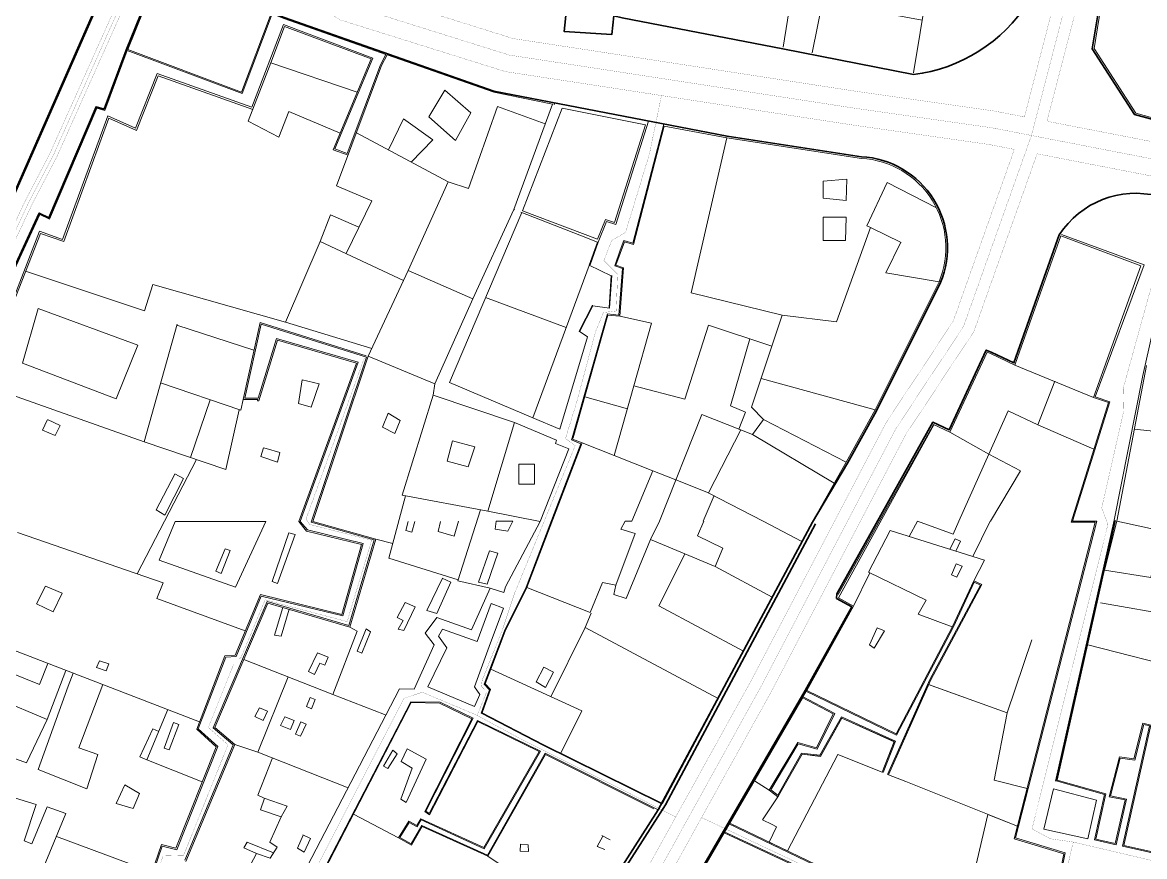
# Model space of a CAD drawing. Header units: millimetres. Extents: x 4203764 to 12476749, y 34048 to 3000914.
# Drawn here: x 11328355 to 11498438, y 2133860 to 2260215 of the extents above; entities that cross this region are included whole.
import ezdxf

# ---------------------------------------------------------------- set-up
doc = ezdxf.new("R2010")
doc.units = ezdxf.units.MM
doc.header["$MEASUREMENT"] = 0
for name, color, linetype, lineweight in [('2', 240, 'Continuous', 25), ('4', 1, 'Continuous', 35), ('building property', 253, 'Continuous', 15), ('open space', 94, 'Continuous', 5), ('road netwrk', 1, 'Continuous', 35), ('streets', 254, 'Continuous', 9)]:
    doc.layers.add(name, color=color, linetype=linetype, lineweight=lineweight)
doc.layers.add('hatch 2', color=251, linetype='Continuous')

msp = doc.modelspace()

# ---------------------------------------------------------------- linework, layer by layer
at = {"layer": '2', "const_width": 23.31871}
for points in [[(11342048.79395, 2283792.3258), (11367000.47043, 2272340.20737), (11378715.73745, 2265286.69877), (11402734.21332, 2257776.45994), (11414262.88726, 2256016.76953), (11454925.71031, 2249754.50609), (11475701.36311, 2246789.99508), (11480231.76511, 2245911.40656), (11486229.57225, 2269002.87917), (11494640.84738, 2303373.28406), (11500844.84346, 2332502.81187), (11505356.28519, 2345489.68327), (11519229.12762, 2376194.86505)], [(11522117.65889, 2374153.39902), (11508585.52512, 2344202.31802), (11504196.44078, 2331567.67097), (11498026.62462, 2302598.62764), (11489597.07053, 2268153.53073), (11483647.80142, 2245248.92886), (11500391.421, 2242001.81041), (11560380.79042, 2233462.16275), (11622745.37365, 2223382.5036), (11660188.69775, 2218907.11909), (11680825.9216, 2214742.33519), (11708277.19643, 2206561.17132), (11725899.05454, 2197409.32162), (11740171.49925, 2189395.27245), (11751882.38107, 2177570.30514), (11762736.41293, 2158787.71565), (11773126.06439, 2135238.18896)], [(11339909.96049, 2279132.27264), (11347852.27862, 2275486.97178), (11343841.8107, 2265646.84124), (11332511.06469, 2240350.38983), (11328777.1807, 2233186.84058), (11324812.99794, 2224768.87514)], [(11325861.69691, 2224275.72277), (11329815.64099, 2232671.9463), (11333554.61468, 2239845.26027), (11344907.50785, 2265191.15632), (11348906.49452, 2275003.1163), (11364601.20389, 2267799.68568), (11376598.18047, 2260576.56586), (11401575.62533, 2252766.47094), (11413485.82599, 2250948.54582), (11454173.30903, 2244682.48463), (11474850.58851, 2241732.01066), (11478700.47872, 2240985.39495), (11469436.26355, 2214954.17172), (11459276.46717, 2199611.39779), (11438902.45006, 2160677.57877), (11409235.0431, 2107087.82426), (11406354.28232, 2098756.38548), (11379397.00743, 2055194.93296), (11378089.5985, 2050244.66744), (11359581.53189, 2016696.39791), (11345991.60376, 1982566.97521), (11331505.81311, 1940216.73992), (11317216.34118, 1902504.60278)], [(11425216.07683, 2249142.03276), (11423400.24161, 2240335.0926), (11419771.66649, 2228406.93245), (11417661.9817, 2227187.79353), (11416484.88289, 2224139.15314), (11418578.54471, 2222047.14539), (11418344.90412, 2216505.79343), (11416411.17575, 2216276.92913), (11415217.8161, 2213370.05795), (11412397.70173, 2202810.83351), (11410668.80147, 2197192.60718), (11412129.87496, 2196083.19561), (11403002.78434, 2173867.40899), (11401159.01902, 2168341.99633), (11398041.7063, 2160570.57954), (11397919.40198, 2159637.48277), (11398723.5975, 2158803.24858), (11397273.33184, 2155233.64892)], [(11499541.48292, 2236943.66377), (11482148.73443, 2240316.66889), (11472565.94284, 2213390.28794), (11462270.66838, 2197842.92236), (11441960.56044, 2159031.23085), (11412419.00396, 2105668.80649), (11409510.42463, 2097256.91378), (11382622.5588, 2053807.62243), (11381337.74078, 2048942.89325), (11362727.49846, 2015209.417), (11349249.81697, 1981361.88785), (11334773.44344, 1939039.18417), (11320490.78164, 1901345.02001)], [(11500055.9012, 2222313.69562), (11495189.05474, 2204741.31983), (11495267.181, 2201293.8177), (11491949.07685, 2186669.06202), (11492884.28946, 2184166.24985), (11481375.24714, 2138042.85001), (11484170.28798, 2136553.32867), (11487631.84751, 2136055.54057), (11487104.96148, 2133876.28285), (11484382.50966, 2120378.83851)], [(11326261.23838, 2079036.06466), (11330768.96206, 2079172.29159), (11338207.30185, 2099580.54403), (11342393.01402, 2110773.36712), (11344527.57484, 2120291.32254), (11346853.99949, 2125060.21829), (11349674.76033, 2134040.63191), (11352748.82952, 2133956.05998), (11359516.37525, 2150794.57554), (11356528.30207, 2153408.31995), (11360345.67985, 2162932.37368), (11361528.84867, 2164096.28997), (11365138.52796, 2172749.97211), (11377573.33149, 2169447.65754), (11381281.6052, 2181783.8975), (11371888.15224, 2184164.93765), (11371337.06248, 2184987.12005), (11380183.43666, 2209427.53332)], [(11392366.04657, 2076152.17679), (11379294.03975, 2080494.42951), (11380958.37997, 2091293.54337), (11383120.83143, 2106848.48903), (11382623.18077, 2108637.89119), (11384903.46784, 2113701.82419), (11383885.37551, 2115463.60363), (11385040.45634, 2118947.52187), (11383444.30439, 2120402.26195), (11373076.00483, 2125284.72751), (11370125.76078, 2126411.6173), (11371041.50728, 2128518.53943), (11386173.93066, 2157802.69391), (11388962.54067, 2158746.39534), (11397070.97133, 2155342.238), (11404087.13304, 2151577.28133)], [(11397284.74102, 2155227.52662), (11404087.13304, 2151577.28132), (11418996.2031, 2144124.57565), (11427373.97921, 2139853.11227)], [(11431295.4825, 2139766.3551), (11461777.70303, 2125404.03593), (11483391.33661, 2120363.62614)], [(11487631.84751, 2136055.54057), (11509183.24593, 2131002.65252)]]:
    msp.add_lwpolyline(points, dxfattribs=at)
at = {"layer": '4', "const_width": 23.31871}
for points in [[(11481294.00148, 2243093.91698), (11487913.32139, 2268578.20495), (11496333.736, 2302985.95585), (11502520.64212, 2332035.24142), (11506970.90516, 2344846.00064), (11520673.39326, 2375174.13203), (11527405.13584, 2381632.43807), (11540985.73388, 2400997.84427), (11552162.60311, 2409048.75867), (11563956.1612, 2412949.24295), (11583486.91535, 2417777.42656), (11602941.03972, 2417673.82023), (11630628.36745, 2414692.71715), (11642737.14139, 2417431.35445), (11653416.58929, 2423833.14784), (11664828.96285, 2435180.33311), (11683236.17639, 2451405.53048), (11699155.38163, 2464677.57261), (11712849.578, 2474782.36946), (11732366.7746, 2485487.25449), (11747948.75576, 2503224.6641), (11766563.23369, 2519667.88105), (11774950.8101, 2523535.19147)], [(11340979.37722, 2281462.29922), (11365800.83716, 2270069.94652), (11377656.95896, 2262931.63232), (11402154.91933, 2255271.46544), (11413874.35663, 2253482.65767), (11454549.50967, 2247218.49536), (11475275.97581, 2244261.00287), (11499966.45196, 2239472.73709)], [(11349347.89402, 2277621.38514), (11344374.65927, 2265418.99878), (11333032.83968, 2240097.82505), (11329296.41084, 2232929.39344), (11325337.34742, 2224522.29895)], [(11481294.00148, 2243093.91698), (11471001.10319, 2214172.22983), (11460773.56777, 2198727.16007), (11440431.50525, 2159854.40481), (11410827.02353, 2106378.31538), (11407932.35347, 2098006.64963), (11381009.78312, 2054501.2777), (11379713.66964, 2049593.78034), (11361154.51518, 2015952.90746), (11347620.71037, 1981964.43153), (11333139.62828, 1939627.96205), (11318853.56141, 1901924.81139), (11306890.0104, 1865642.43473)]]:
    msp.add_lwpolyline(points, dxfattribs=at)
at = {"layer": 'building property'}
for p, q in [((11368090.89931, 2259603.67492), (11366015.87443, 2254100.41415)), ((11381191.79656, 2254685.75571), (11368090.89931, 2259603.67492)), ((11382792.34547, 2253702.55135), (11383619.81072, 2255320.81935)), ((11366015.87443, 2254100.41415), (11362587.4637, 2245259.07488)), ((11366015.87443, 2254100.41415), (11379108.77388, 2249679.67574)), ((11381191.79656, 2254685.75571), (11375470.00184, 2240934.69948)), ((11375978.344, 2235473.93448), (11382792.34547, 2253702.55135)), ((11389952.22266, 2245911.70124), (11392374.96667, 2249932.97026)), ((11392374.96667, 2249932.97026), (11396300.6633, 2246531.78558)), ((11395981.97555, 2235066.81719), (11400371.73829, 2247505.08043)), ((11400371.73829, 2247505.08043), (11407599.34474, 2244867.45545)), ((11362587.4637, 2245259.07488), (11367194.40216, 2242825.38668)), ((11367194.40216, 2242825.38668), (11368728.19776, 2246704.76367)), ((11368728.19776, 2246704.76367), (11376521.58557, 2243461.94621)), ((11383829.37534, 2240897.88102), (11386088.4626, 2245614.43663)), ((11386088.4626, 2245614.43663), (11390581.81064, 2242447.06613)), ((11394011.77688, 2242357.2797), (11389952.22266, 2245911.70124)), ((11396300.6633, 2246531.78558), (11394011.77688, 2242357.2797)), ((11392905.28845, 2236089.78869), (11378968.46438, 2243473.01681)), ((11425643.85151, 2244500.34624), (11420969.29985, 2226599.55117)), ((11435124.38641, 2242720.58294), (11425643.85151, 2244500.34624)), ((11390581.81064, 2242447.06613), (11387294.2156, 2239062.33327)), ((11435124.38641, 2242720.58294), (11429731.37401, 2219243.36958)), ((11455514.66589, 2239629.34534), (11435124.38641, 2242720.58294)), ((11375470.00184, 2240934.69948), (11377707.03527, 2240098.47865)), ((11381320.21031, 2233202.32507), (11375978.344, 2235473.93448)), ((11386799.99611, 2222628.25703), (11392905.28845, 2236089.78869)), ((11392905.28845, 2236089.78869), (11395981.97555, 2235066.81719)), ((11449710.26765, 2236172.27905), (11453292.06416, 2236464.70719)), ((11449711.28849, 2233589.02521), (11449710.26765, 2236172.27905)), ((11453292.06416, 2236464.70719), (11453229.0128, 2233251.91432)), ((11459425.02517, 2235970.78677), (11456358.80357, 2229416.61343)), ((11466908.37152, 2232119.96059), (11459425.02517, 2235970.78677)), ((11377409.67678, 2225199.01858), (11381320.21031, 2233202.32507)), ((11453229.0128, 2233251.91432), (11449711.28849, 2233589.02521)), ((11402855.53283, 2231868.48638), (11396643.94651, 2218345.65889)), ((11402855.53283, 2231868.48638), (11402989.86188, 2231816.3341)), ((11375062.35098, 2231050.11135), (11373472.79336, 2227033.79013)), ((11379364.94355, 2229200.67182), (11375062.35098, 2231050.11135)), ((11393091.38788, 2205678.88645), (11404032.72075, 2231411.45164)), ((11403898.24864, 2231463.65946), (11412838.19179, 2227992.79079)), ((11449724.73356, 2230730.06124), (11453189.40247, 2230731.43039)), ((11449724.73356, 2230730.06124), (11453189.40247, 2230731.43039)), ((11449726.14192, 2227166.1552), (11449724.73356, 2230730.06124)), ((11449726.14192, 2227166.1552), (11449724.73356, 2230730.06124)), ((11453189.40247, 2230731.43039), (11453119.45993, 2227167.49615)), ((11453189.40247, 2230731.43039), (11453119.45993, 2227167.49615)), ((11456889.5189, 2229159.26737), (11451731.21556, 2214880.57914)), ((11456358.80357, 2229416.61343), (11456889.5189, 2229159.26737)), ((11456889.5189, 2229159.26737), (11461540.77259, 2226903.85521)), ((11368247.8307, 2214798.98089), (11373472.79336, 2227033.79013)), ((11373472.79336, 2227033.79013), (11386108.67311, 2221144.87997)), ((11412838.19179, 2227992.79079), (11415507.66753, 2226956.38602)), ((11415507.66753, 2226956.38602), (11414271.77323, 2223469.39132)), ((11415507.66753, 2226956.38602), (11415251.79181, 2226117.80807)), ((11419587.05496, 2226993.40842), (11418305.09279, 2223443.26683)), ((11420969.29985, 2226599.55117), (11419587.05496, 2226993.40842)), ((11453119.45993, 2227167.49615), (11449726.14192, 2227166.1552)), ((11453119.45993, 2227167.49615), (11449726.14192, 2227166.1552)), ((11459215.69125, 2222275.28373), (11461475.46145, 2226935.52485)), ((11415251.79181, 2226117.80807), (11405705.72639, 2200320.37902)), ((11414271.77323, 2223469.39132), (11417610.78431, 2221828.08623)), ((11418305.09279, 2223443.26683), (11419476.13441, 2223046.48177)), ((11419476.13441, 2223046.48177), (11418885.87957, 2215719.26604)), ((11490720.77505, 2203397.52589), (11497862.20138, 2223371.08443)), ((11328826.13616, 2222515.57682), (11346836.62138, 2216552.85942)), ((11386799.99611, 2222628.25703), (11380746.47592, 2209639.17228)), ((11396643.94651, 2218345.65889), (11386799.99611, 2222628.25703)), ((11417610.78431, 2221828.08623), (11417262.89489, 2217053.41318)), ((11467286.8534, 2220912.22615), (11459215.69125, 2222275.28373)), ((11346836.62138, 2216552.85942), (11348127.20855, 2220542.50966)), ((11348127.20855, 2220542.50966), (11368247.8307, 2214798.98089)), ((11457582.41467, 2201507.69332), (11467286.8534, 2220912.22615)), ((11457582.41467, 2201507.69332), (11467286.8534, 2220912.22615)), ((11390854.8775, 2205466.12659), (11396643.94651, 2218345.65889)), ((11398562.05431, 2218545.16904), (11410777.03045, 2214025.14648)), ((11429731.37401, 2219243.36958), (11443488.2189, 2215885.6739)), ((11330719.26784, 2216886.70306), (11328358.52071, 2208621.75686)), ((11345851.12261, 2211343.98829), (11330719.26784, 2216886.70306)), ((11414755.99689, 2217401.77907), (11412717.18511, 2213441.60309)), ((11351785.76662, 2214493.91571), (11346802.5109, 2196705.24697)), ((11364364.49084, 2214761.39913), (11361827.38581, 2203111.15634)), ((11380466.52872, 2209726.70459), (11364364.49084, 2214761.39913)), ((11381306.44013, 2210840.69179), (11368247.8307, 2214798.98089)), ((11417105.52918, 2215880.73447), (11411822.60247, 2197282.11194)), ((11418885.87957, 2215719.26604), (11417105.52918, 2215880.73447)), ((11418885.87957, 2215719.26604), (11423707.17871, 2214673.69829)), ((11423707.17871, 2214673.69829), (11421025.50126, 2205173.25193)), ((11443488.2189, 2215885.6739), (11438872.72388, 2201920.07392)), ((11451731.21556, 2214880.57914), (11443488.2189, 2215885.6739)), ((11351747.40649, 2214356.98204), (11363448.44469, 2210554.967)), ((11412717.18511, 2213441.60309), (11414000.05519, 2212568.72063)), ((11428746.91087, 2203164.66745), (11432323.06714, 2214341.83105)), ((11432323.06714, 2214341.83105), (11441928.8171, 2211167.22407)), ((11342544.72552, 2203196.72133), (11345851.12261, 2211343.98829)), ((11364186.20591, 2202903.75984), (11367021.76045, 2212089.31728)), ((11367021.76045, 2212089.31728), (11378987.97944, 2208608.52908)), ((11414000.05519, 2212568.72063), (11409787.84936, 2198586.31375)), ((11438605.5958, 2212265.51641), (11435684.6711, 2202161.59304)), ((11380746.47592, 2209639.17228), (11372380.10609, 2184633.06628)), ((11380746.47592, 2209639.17228), (11390854.8775, 2205466.12659)), ((11328358.52071, 2208621.75686), (11342544.72552, 2203196.72133)), ((11378987.97944, 2208608.52908), (11370224.49786, 2184590.92957)), ((11494222.45518, 2184681.21514), (11498733.25386, 2208261.51269)), ((11370731.50606, 2206056.34511), (11370214.0317, 2202514.83393)), ((11373326.08641, 2205452.75765), (11370731.50606, 2206056.34511)), ((11440317.04993, 2206290.3267), (11457582.41467, 2201507.69332)), ((11349294.13876, 2205599.58134), (11361468.13923, 2201461.51636)), ((11372116.79256, 2201910.97308), (11373326.08641, 2205452.75765)), ((11390854.8775, 2205466.12659), (11390600.6936, 2203765.76259)), ((11405705.72639, 2200320.37902), (11393091.38788, 2205678.88645)), ((11418044.46485, 2194612.25902), (11421025.50126, 2205173.25193)), ((11421025.50126, 2205173.25193), (11428746.91087, 2203164.66745)), ((11346802.5109, 2196705.24697), (11325834.80518, 2204090.41164)), ((11356824.18035, 2203040.0446), (11353832.98099, 2194299.32066)), ((11361468.13923, 2201461.51636), (11361827.38581, 2203111.15634)), ((11361827.38581, 2203111.15634), (11364034.45387, 2203109.7784)), ((11364034.45387, 2203109.7784), (11363971.18414, 2202903.89408)), ((11363971.18414, 2202903.89408), (11364186.20591, 2202903.75984)), ((11390600.6936, 2203765.76259), (11385908.30726, 2188581.6468)), ((11402947.11337, 2199630.02409), (11390600.6936, 2203765.76259)), ((11420042.29842, 2201690.03442), (11413594.8742, 2203521.4211)), ((11492972.81834, 2202621.63373), (11490720.77505, 2203397.52589)), ((11361216.14666, 2201547.17116), (11359179.38862, 2192469.70435)), ((11370214.0317, 2202514.83393), (11372116.79256, 2201910.97308)), ((11383799.18056, 2201024.02203), (11382935.4179, 2198904.05342)), ((11385607.40882, 2199925.66959), (11383799.18056, 2201024.02203)), ((11435684.6711, 2202161.59304), (11437968.77293, 2201164.72807)), ((11437968.77293, 2201164.72807), (11436950.87964, 2198613.9849)), ((11438872.72388, 2201920.07392), (11440694.65331, 2200086.69919)), ((11453208.25902, 2193581.73759), (11457582.41467, 2201507.69332)), ((11453208.25902, 2193581.73759), (11457582.41467, 2201507.69332)), ((11332090.34419, 2199965.18927), (11331388.49066, 2198461.47742)), ((11334096.60018, 2199155.46287), (11332138.89801, 2200069.21518)), ((11384822.18663, 2197962.74159), (11385607.40882, 2199925.66959)), ((11398898.90853, 2186194.42141), (11402947.11337, 2199630.02409)), ((11402947.11337, 2199630.02409), (11409288.7913, 2196929.69176)), ((11405705.72639, 2200320.37902), (11409787.84936, 2198586.31375)), ((11431353.30337, 2200847.73991), (11424928.15768, 2184653.83187)), ((11439011.10726, 2197791.83553), (11431353.30337, 2200847.73991)), ((11440694.65331, 2200086.69919), (11439011.10726, 2197791.83553)), ((11440694.65331, 2200086.69919), (11453208.25902, 2193581.73759)), ((11331388.49066, 2198461.47742), (11333295.46161, 2197660.39485)), ((11333295.46161, 2197660.39485), (11334096.60018, 2199155.46287)), ((11382935.4179, 2198904.05342), (11384822.18663, 2197962.74159)), ((11437236.50742, 2198500.00298), (11432320.9695, 2188963.54254)), ((11439011.10726, 2197791.83553), (11451413.23019, 2190416.20079)), ((11496883.86675, 2198593.80165), (11510706.68049, 2197199.91573)), ((11359179.38862, 2192469.70435), (11346802.5109, 2196705.24697)), ((11364509.65855, 2194479.86223), (11364905.57172, 2195800.48679)), ((11364905.57172, 2195800.48679), (11365287.48221, 2195689.39514)), ((11393551.13037, 2196818.35599), (11392742.02163, 2193767.49038)), ((11396917.37436, 2195948.1045), (11393556.7048, 2196839.3752)), ((11395921.27424, 2192897.16109), (11396917.37436, 2195948.1045)), ((11404825.97528, 2174631.15781), (11413193.11684, 2196524.96881)), ((11409288.7913, 2196929.69176), (11409142.99195, 2196445.71115)), ((11409142.99195, 2196445.71115), (11411176.15427, 2195644.10931)), ((11411822.60247, 2197282.11194), (11411748.56188, 2197094.50421)), ((11411748.56188, 2197094.50421), (11413193.11684, 2196524.96881)), ((11418044.46485, 2194612.25902), (11413193.11684, 2196524.96881)), ((11367017.85928, 2193617.11921), (11364509.65855, 2194479.86223)), ((11365287.48221, 2195689.39514), (11367363.19794, 2195085.60264)), ((11367363.19794, 2195085.60264), (11367017.85928, 2193617.11921)), ((11411176.15427, 2195644.10931), (11406821.48937, 2184610.04248)), ((11423892.92782, 2192307.47877), (11418044.46485, 2194612.25902)), ((11354713.89349, 2193997.85994), (11345743.18075, 2176699.38939)), ((11392742.02163, 2193767.49038), (11395921.27424, 2192897.16109)), ((11403591.82839, 2193308.95427), (11405960.8257, 2193309.89043)), ((11403593.03025, 2190267.60749), (11403591.82839, 2193308.95427)), ((11405960.8257, 2193309.89043), (11405962.02756, 2190268.54366)), ((11453208.25902, 2193581.73759), (11448150.86238, 2184663.00887)), ((11448150.86238, 2184663.00887), (11453208.25902, 2193581.73759)), ((11351439.85914, 2191766.46089), (11348640.68478, 2186393.3707)), ((11349929.61595, 2185554.5084), (11352784.72872, 2191151.45548)), ((11352784.72872, 2191151.45548), (11351474.94235, 2191833.80405)), ((11423892.92782, 2192307.47877), (11420739.70766, 2184652.17671)), ((11427411.02093, 2190911.62912), (11423892.92782, 2192307.47877)), ((11432320.9695, 2188963.54254), (11427411.02093, 2190911.62912)), ((11405962.02756, 2190268.54366), (11403593.03025, 2190267.60749)), ((11432273.75867, 2188982.27406), (11440646.76341, 2184660.04345)), ((11386439.51826, 2188484.0285), (11383910.15696, 2179059.90973)), ((11385908.30726, 2188581.6468), (11398898.90853, 2186194.42141)), ((11433224.03627, 2188542.54147), (11431516.30322, 2184656.43533)), ((11348640.68478, 2186393.3707), (11349929.61595, 2185554.5084)), ((11394332.03788, 2175624.40206), (11397785.19467, 2186399.08368)), ((11398898.90853, 2186194.42141), (11406821.48937, 2184610.04248)), ((11351496.69162, 2184624.8137), (11349096.09895, 2178782.49897)), ((11351496.69162, 2184624.8137), (11365241.29123, 2184630.2452)), ((11360631.65791, 2174659.7176), (11365241.29123, 2184630.2452)), ((11370224.49786, 2184590.92957), (11371426.61045, 2183162.16906)), ((11381940.7486, 2181959.61714), (11372380.10609, 2184633.06628)), ((11386815.04133, 2184638.77058), (11386454.85776, 2183276.10176)), ((11387376.80612, 2183016.29939), (11387837.08764, 2184639.17446)), ((11391375.46433, 2183083.29027), (11391745.40371, 2184640.71893)), ((11394453.88843, 2184641.78925), (11393775.57219, 2182405.96625)), ((11400170.58957, 2184644.04834), (11399997.94976, 2183440.22934)), ((11402668.42919, 2184645.03542), (11400170.58957, 2184644.04834)), ((11406821.48937, 2184610.04248), (11401581.26442, 2174724.92233)), ((11401902.36007, 2183144.61558), (11402668.42919, 2184645.03542)), ((11408418.76962, 2184032.21307), (11404825.97528, 2174631.15781)), ((11419709.54813, 2184651.76962), (11419044.94142, 2183439.77857)), ((11419709.54813, 2184651.76962), (11420739.70766, 2184652.17671)), ((11419709.54813, 2184651.76962), (11419709.54813, 2184651.76962)), ((11424928.15768, 2184653.83187), (11423536.65977, 2181873.83442)), ((11425368.04822, 2141919.42317), (11448150.86238, 2184663.00887)), ((11430683.3882, 2182462.54774), (11431642.56357, 2184656.48523)), ((11446511.42928, 2181587.21461), (11440646.76341, 2184660.04345)), ((11327590.0764, 2182962.76787), (11349678.61597, 2175341.54338)), ((11366187.84046, 2175528.6105), (11368755.07525, 2182881.4898)), ((11369669.95912, 2182664.34114), (11367015.63564, 2175224.4226)), ((11368755.07525, 2182881.4898), (11369669.95912, 2182664.34114)), ((11371426.61045, 2183162.16906), (11379764.24326, 2181126.58452)), ((11386454.85776, 2183276.10176), (11387376.80612, 2183016.29939)), ((11393775.57219, 2182405.96625), (11391375.46433, 2183083.29027)), ((11399997.94976, 2183440.22934), (11401902.36007, 2183144.61558)), ((11421230.47907, 2182776.46774), (11418288.18553, 2174994.97522)), ((11419044.94142, 2183439.77857), (11421230.47907, 2182776.46774)), ((11434524.28618, 2180599.87223), (11430683.3882, 2182462.54774)), ((11459886.46509, 2183243.41271), (11456585.49507, 2176961.44317)), ((11474182.02555, 2178744.74687), (11459886.46509, 2183243.41271)), ((11357653.59836, 2177100.36523), (11359073.27735, 2180479.66763)), ((11359073.27735, 2180479.66763), (11359817.72565, 2180209.66251)), ((11379764.24326, 2181126.58452), (11376766.23688, 2170548.83042)), ((11377962.12326, 2168590.37289), (11381940.7486, 2181959.61714)), ((11381940.7486, 2181959.61714), (11384507.10846, 2181284.08462)), ((11381940.74861, 2181959.61714), (11384507.10846, 2181284.08462)), ((11423536.65977, 2181873.83442), (11419854.00655, 2172938.37742)), ((11423536.65977, 2181873.83442), (11433352.01973, 2177776.49122)), ((11433352.01973, 2177776.49122), (11434524.28618, 2180599.87223)), ((11349096.09895, 2178782.49897), (11360631.65791, 2174659.7176)), ((11359817.72565, 2180209.66251), (11358465.74214, 2176762.81203)), ((11383910.15696, 2179059.90973), (11394385.06311, 2175789.85354)), ((11399169.14115, 2180180.5098), (11397465.2545, 2175436.78766)), ((11400409.82659, 2179827.0445), (11398776.9244, 2175138.7443)), ((11399169.14115, 2180180.5098), (11400409.82659, 2179827.0445)), ((11428772.28647, 2179688.26409), (11424804.3681, 2171848.066)), ((11358465.74214, 2176762.81203), (11357653.59836, 2177100.36523)), ((11433352.01973, 2177776.49122), (11442018.19983, 2173157.3193)), ((11474182.02555, 2178744.74687), (11472551.91229, 2175630.6987)), ((11367015.63564, 2175224.4226), (11366187.84046, 2175528.6105)), ((11389643.32519, 2171109.9351), (11392006.99275, 2176045.98292)), ((11393265.16723, 2175443.4956), (11391174.56775, 2170702.81223)), ((11391989.02875, 2176054.58513), (11393265.16723, 2175443.4956)), ((11399268.71939, 2174502.66772), (11394332.03788, 2175624.40206)), ((11397465.2545, 2175436.78766), (11398776.9244, 2175138.7443)), ((11416292.78265, 2175373.71497), (11414394.34442, 2170818.62536)), ((11418288.18553, 2174994.97522), (11416292.78265, 2175373.71497)), ((11456585.49507, 2176961.44317), (11465354.02765, 2172714.35695)), ((11330475.34534, 2172129.47326), (11331826.62858, 2174831.00953)), ((11331826.62858, 2174831.00953), (11334362.71582, 2173734.72984)), ((11334362.71582, 2173734.72984), (11333011.46593, 2170948.78686)), ((11349678.61597, 2175341.54338), (11348724.50825, 2172956.8064)), ((11399268.71939, 2174502.66772), (11396418.96773, 2168202.41654)), ((11401296.37331, 2173845.67404), (11399268.71939, 2174502.66772)), ((11401581.26442, 2174724.92233), (11401296.37331, 2173845.67404)), ((11414394.34442, 2170818.62536), (11404825.97528, 2174631.15781)), ((11417976.71092, 2173534.0661), (11418288.18553, 2174994.97522)), ((11333011.46593, 2170948.78686), (11330475.34534, 2172129.47326)), ((11348724.50825, 2172956.8064), (11362119.37113, 2168035.82651)), ((11357494.25019, 2153432.8346), (11365556.03281, 2172259.05716)), ((11364414.15113, 2173562.76336), (11360592.84299, 2164359.21058)), ((11376766.23688, 2170548.83042), (11364414.15113, 2173562.76336)), ((11365556.03281, 2172259.05716), (11377962.12326, 2168590.37289)), ((11385130.73964, 2170085.04829), (11386355.93305, 2172341.02253)), ((11386355.93305, 2172341.02253), (11387872.67405, 2171664.97433)), ((11399415.64544, 2172170.60839), (11397288.66557, 2166426.15967)), ((11401259.91929, 2171487.73461), (11399415.64544, 2172170.60839)), ((11419854.00655, 2172938.37742), (11417976.71092, 2173534.0661)), ((11465354.02765, 2172714.35695), (11464147.85031, 2170556.88278)), ((11367798.41127, 2171595.9491), (11366571.8716, 2167386.21664)), ((11367556.41915, 2167222.74892), (11368765.11006, 2171310.08042)), ((11387872.67405, 2171664.97433), (11386164.02248, 2168087.73679)), ((11391174.56775, 2170702.81223), (11389643.32519, 2171109.9351)), ((11399114.94215, 2165694.6797), (11401259.91929, 2171487.73461)), ((11413671.96784, 2168533.71684), (11414556.62857, 2170753.96298)), ((11424804.3681, 2171848.066), (11437666.27253, 2164992.5256)), ((11464147.85031, 2170556.88278), (11469300.24425, 2168655.68697)), ((11379110.66424, 2168008.38383), (11377962.12326, 2168590.37289)), ((11386086.48623, 2169607.33465), (11385130.73964, 2170085.04829)), ((11385292.76669, 2168312.94169), (11386086.48623, 2169607.33465)), ((11391187.75578, 2170094.51596), (11389406.90086, 2167683.0528)), ((11396418.96773, 2168202.41654), (11391187.75578, 2170094.51596)), ((11321507.85362, 2167223.58613), (11355198.48699, 2154288.34098)), ((11366571.8716, 2167386.21664), (11367556.41915, 2167222.74892)), ((11375408.2097, 2158415.13072), (11379110.66424, 2168008.38383)), ((11379086.70145, 2164996.79122), (11380460.47063, 2168342.97612)), ((11381135.68106, 2167918.79558), (11379786.88441, 2164647.52411)), ((11380460.47063, 2168342.97612), (11381135.68106, 2167918.79558)), ((11386164.02248, 2168087.73679), (11385292.76669, 2168312.94169)), ((11389406.90086, 2167683.0528), (11390779.88629, 2165943.87343)), ((11392048.21727, 2168286.50486), (11391423.84666, 2167232.15959)), ((11391423.84666, 2167232.15959), (11392689.68537, 2165502.17801)), ((11397288.66557, 2166426.15967), (11392048.21727, 2168286.50486)), ((11408451.59952, 2158073.07627), (11413671.96784, 2168533.71684)), ((11413671.96784, 2168533.71684), (11433827.54651, 2157790.56566)), ((11390779.88629, 2165943.87343), (11387720.33438, 2159194.12333)), ((11392689.68537, 2165502.17801), (11389796.71783, 2159582.6796)), ((11396854.44699, 2159589.63907), (11399114.94215, 2165694.6797)), ((11477603.41446, 2155646.71995), (11481368.93965, 2166693.31567)), ((11339585.62479, 2162489.18617), (11340046.09008, 2163532.59868)), ((11340046.09008, 2163532.59868), (11341459.63529, 2163072.90812)), ((11359031.62266, 2164271.97616), (11354769.46365, 2153170.92356)), ((11360592.84299, 2164359.21058), (11359031.62266, 2164271.97616)), ((11361899.09634, 2163719.22134), (11375408.2097, 2158415.13072)), ((11371694.93272, 2161883.78706), (11373085.96862, 2164719.72761)), ((11373085.96862, 2164719.72761), (11374716.51986, 2164061.82885)), ((11374716.51986, 2164061.82885), (11374185.77153, 2162872.58418)), ((11379786.88441, 2164647.52411), (11379086.70145, 2164996.79122)), ((11326168.80397, 2161817.59038), (11330951.3064, 2159924.55409)), ((11330951.3064, 2159924.55409), (11332180.44866, 2163125.92991)), ((11332091.9139, 2154619.20885), (11334949.77082, 2162062.67115)), ((11341060.63221, 2161998.83823), (11339585.62479, 2162489.18617)), ((11341459.63529, 2163072.90812), (11341060.63221, 2161998.83823)), ((11372610.99708, 2161445.12032), (11371694.93272, 2161883.78706)), ((11373452.94318, 2163164.98165), (11372610.99708, 2161445.12032)), ((11374185.77153, 2162872.58418), (11373452.94318, 2163164.98165)), ((11399353.50558, 2162261.72203), (11413141.88493, 2155913.72902)), ((11406205.34684, 2160309.76791), (11407407.51903, 2162569.07834)), ((11407407.51903, 2162569.07834), (11408832.97877, 2161810.59556)), ((11408832.97877, 2161810.59556), (11407653.8913, 2159453.31735)), ((11335289.7737, 2159666.05907), (11336048.03659, 2161641.00093)), ((11364021.74013, 2149693.75659), (11368653.65302, 2161067.17603)), ((11407653.8913, 2159453.31735), (11406205.34684, 2160309.76791)), ((11335289.7737, 2159666.05907), (11330753.34729, 2147066.49721)), ((11336879.36228, 2150308.34409), (11340564.64451, 2159906.88599)), ((11383235.57609, 2155364.25632), (11375408.2097, 2158415.13072)), ((11385505.51356, 2159286.70258), (11383428.95913, 2155289.81701)), ((11387720.33438, 2159194.12333), (11385505.51356, 2159286.70258)), ((11389796.71783, 2159582.6796), (11396889.70735, 2156576.03292)), ((11397675.03391, 2158429.51838), (11396854.44699, 2159589.63907)), ((11396889.70735, 2156576.03292), (11397675.03391, 2158429.51838)), ((11399292.25697, 2159167.77074), (11398044.90173, 2155625.89781)), ((11324196.9076, 2157951.16034), (11332091.9139, 2154619.20885)), ((11371393.40455, 2156568.37188), (11371942.52397, 2157952.80368)), ((11387296.98324, 2157176.30452), (11371545.26694, 2126774.80414)), ((11371942.52397, 2157952.80368), (11372731.28241, 2157666.72527)), ((11372731.28241, 2157666.72527), (11372158.27831, 2156258.4199)), ((11391591.00173, 2157111.19237), (11387296.98324, 2157176.30452)), ((11396477.02098, 2154739.71275), (11391591.00173, 2157111.19237)), ((11396477.02098, 2154739.71275), (11391591.00173, 2157111.19237)), ((11350410.40224, 2156126.68724), (11347229.59017, 2148494.6894)), ((11363580.58135, 2155090.38185), (11364269.39309, 2156393.00645)), ((11364829.07275, 2154458.30268), (11363580.58135, 2155090.38185)), ((11364269.39309, 2156393.00645), (11365499.20768, 2155891.15569)), ((11365499.20768, 2155891.15569), (11364829.07275, 2154458.30268)), ((11367488.32593, 2153734.18941), (11368141.9318, 2155040.90325)), ((11368141.9318, 2155040.90325), (11369534.81127, 2154451.44095)), ((11372158.27831, 2156258.4199), (11371393.40455, 2156568.37188)), ((11383428.95913, 2155289.81701), (11383235.57609, 2155364.25632)), ((11398044.90173, 2155625.89781), (11407296.5967, 2150851.00224)), ((11413141.88493, 2155913.72902), (11409983.3939, 2149523.08779)), ((11328954.97601, 2148032.29265), (11332091.9139, 2154619.20885)), ((11351251.73935, 2154146.96929), (11349842.22225, 2150292.08059)), ((11350611.16772, 2150049.92144), (11352066.43695, 2153849.07997)), ((11352066.43695, 2153849.07997), (11351251.73935, 2154146.96929)), ((11360525.83646, 2150839.96262), (11357494.25019, 2153432.8346)), ((11368986.7376, 2153081.55376), (11367488.32593, 2153734.18941)), ((11369534.81127, 2154451.44095), (11368986.7376, 2153081.55376)), ((11369761.34616, 2152390.05458), (11370571.9104, 2154265.18354)), ((11371336.96007, 2153934.4746), (11370519.25533, 2152117.92067)), ((11370571.9104, 2154265.18354), (11371336.96007, 2153934.4746)), ((11370571.9104, 2154265.18354), (11370571.9104, 2154265.18354)), ((11389330.56907, 2140701.28762), (11396477.02098, 2154739.71275)), ((11397365.07532, 2154308.68646), (11390075.29547, 2140184.22686)), ((11406683.05584, 2149786.10893), (11397365.07532, 2154308.68646)), ((11406683.05584, 2149786.10893), (11397365.07532, 2154308.68646)), ((11319279.70622, 2151610.5002), (11328954.97601, 2148032.29265)), ((11346160.36268, 2148957.07999), (11348141.50771, 2153200.96277)), ((11348141.50771, 2153200.96277), (11349035.71502, 2152828.28114)), ((11354769.46365, 2153170.92356), (11357705.16766, 2150472.82437)), ((11370519.25533, 2152117.92067), (11369761.34616, 2152390.05458)), ((11339763.18978, 2149301.66277), (11336879.36228, 2150308.34409)), ((11349842.22225, 2150292.08059), (11350611.16772, 2150049.92144)), ((11357705.16766, 2150472.82437), (11351627.23231, 2135126.73937)), ((11353109.26446, 2133095.64583), (11360525.83646, 2150839.96262)), ((11360525.83646, 2150839.96262), (11364021.74013, 2149693.75659)), ((11384484.13062, 2149950.50129), (11383069.60273, 2147575.20592)), ((11385163.7575, 2149441.89818), (11384484.13062, 2149950.50129)), ((11385753.76172, 2148239.31261), (11386677.85683, 2150167.17727)), ((11386677.85683, 2150167.17727), (11389533.47206, 2148602.21334)), ((11407296.5967, 2150851.00224), (11425368.04822, 2141919.42317)), ((11338107.26628, 2144117.92635), (11339763.18978, 2149301.66277)), ((11347229.59017, 2148494.6894), (11346160.36268, 2148957.07999)), ((11347229.59017, 2148494.6894), (11355607.5335, 2145176.54031)), ((11364019.67598, 2143177.07258), (11366245.00493, 2148816.44316)), ((11364021.74013, 2149693.75659), (11377714.64184, 2144290.45667)), ((11383720.86262, 2147207.94515), (11385163.7575, 2149441.89818)), ((11387402.81851, 2147236.05861), (11385753.76172, 2148239.31261)), ((11389533.47206, 2148602.21334), (11386520.21797, 2142055.55406)), ((11398292.11562, 2135222.35836), (11406683.05584, 2149786.10893)), ((11398915.41615, 2133897.03271), (11407633.10533, 2149324.99266)), ((11407633.10533, 2149324.99266), (11424077.25785, 2141087.74285)), ((11330753.34729, 2147066.49721), (11338107.26628, 2144117.92635)), ((11383069.60273, 2147575.20592), (11383720.86262, 2147207.94515)), ((11385715.78624, 2142577.26697), (11387402.81851, 2147236.05861)), ((11441561.08665, 2143930.42233), (11439306.82076, 2145349.97611)), ((11330430.94633, 2141736.5333), (11325354.85966, 2143311.40223)), ((11342544.14297, 2141880.70518), (11343876.47864, 2144721.57592)), ((11343876.47864, 2144721.57592), (11346072.65131, 2143406.3568)), ((11345146.03146, 2141120.87373), (11346072.65131, 2143406.3568)), ((11364975.37835, 2142724.63586), (11364019.67598, 2143177.07258)), ((11328628.5173, 2136216.76274), (11330430.94633, 2141736.5333)), ((11332122.89726, 2141399.30175), (11329756.57613, 2135766.67311)), ((11334942.99981, 2140386.71012), (11332122.89726, 2141399.30175)), ((11342544.14297, 2141880.70518), (11345146.03146, 2141120.87373)), ((11364456.06784, 2140935.71165), (11365060.28508, 2142695.48315)), ((11364975.37835, 2142724.63586), (11368500.41264, 2141514.31594)), ((11368500.41264, 2141514.31594), (11367576.5787, 2139898.33425)), ((11386520.21797, 2142055.55406), (11385715.78624, 2142577.26697)), ((11329646.99201, 2127656.99245), (11334942.99981, 2140386.71012)), ((11367576.5787, 2139898.33425), (11364456.06784, 2140935.71165)), ((11367576.5787, 2139898.33425), (11365844.71645, 2136031.70791)), ((11385363.4168, 2136719.00809), (11378531.59893, 2140258.73)), ((11390075.29547, 2140184.22686), (11389330.56907, 2140701.28762)), ((11474672.9272, 2140248.50437), (11479174.25735, 2138452.49634)), ((11386915.80897, 2139222.78479), (11385363.4168, 2136719.00809)), ((11388157.67026, 2138539.49726), (11386915.80897, 2139222.78479)), ((11387306.19131, 2135605.45615), (11388965.79933, 2138393.69706)), ((11388157.67026, 2138539.49726), (11388750.47023, 2139573.7343)), ((11388750.47023, 2139573.7343), (11398292.11562, 2135222.35836)), ((11388965.79933, 2138393.69706), (11398915.41615, 2133897.03271)), ((11333492.83025, 2136901.01867), (11344519.87068, 2132824.47654)), ((11370045.03704, 2135139.85326), (11370923.52982, 2137096.79186)), ((11370862.34756, 2137124.25729), (11372031.25626, 2136599.52041)), ((11372031.25626, 2136599.52041), (11371038.69046, 2134498.33855)), ((11385363.4168, 2136719.00809), (11387306.19131, 2135605.45615)), ((11415486.16585, 2135389.49852), (11416305.58122, 2136968.98045)), ((11416183.34174, 2137032.39675), (11417429.71329, 2136385.79486)), ((11329756.57613, 2135766.67311), (11328628.5173, 2136216.76274)), ((11351627.23231, 2135126.73937), (11349410.98607, 2135679.11441)), ((11362395.25389, 2136030.85604), (11361929.57301, 2135158.06745)), ((11361929.57301, 2135158.06745), (11363823.11409, 2134299.89083)), ((11362395.25389, 2136030.85604), (11366423.14016, 2134445.16934)), ((11365844.71645, 2136031.70791), (11366942.8269, 2135282.03341)), ((11366942.8269, 2135282.03341), (11365903.45341, 2133608.30527)), ((11371038.69046, 2134498.33855), (11370045.03704, 2135139.85326)), ((11403772.969, 2134688.00014), (11403822.39814, 2135733.32319)), ((11405068.94672, 2134638.73521), (11403772.969, 2134688.00014)), ((11403822.39814, 2135733.32319), (11405018.70733, 2135634.24367)), ((11405018.70733, 2135634.24367), (11405068.94672, 2134638.73521)), ((11416632.7705, 2134941.96361), (11415486.16585, 2135389.49852)), ((11363823.11409, 2134299.89083), (11361340.41751, 2129682.85934)), ((11365903.45341, 2133608.30527), (11363823.11409, 2134299.89083)), ((11402944.48786, 2131215.63037), (11398915.41615, 2133897.03271))]:
    msp.add_line(p, q, dxfattribs=at)
for points in [[(11443640.54206, 2256462.95831), (11449453.24436, 2292746.74543), (11458582.42715, 2291429.5954)], [(11467392.43193, 2276782.33334), (11463435.61658, 2252561.28288)], [(11494821.87546, 2265519.72642), (11492352.48215, 2265992.11607), (11490778.30693, 2256260.71321), (11497094.26915, 2246463.9005), (11501836.98965, 2245183.42823), (11503069.77912, 2254678.31514), (11505388.41486, 2254370.47006), (11506313.3778, 2260546.05505), (11528502.57003, 2256902.7014), (11528811.06762, 2260114.36423), (11536180.01471, 2259574.97448), (11536026.03289, 2256669.72416), (11537577.3735, 2256592.86606), (11537088.80974, 2249919.85358), (11535952.67881, 2249928.35723), (11534521.49374, 2240059.13647), (11501836.98965, 2245183.42823)], [(11497094.26915, 2246463.9005), (11490778.30693, 2256260.71321), (11492352.48215, 2265992.11607), (11493587.17881, 2265755.92125)], [(11464739.96211, 2260545.63803), (11449602.40149, 2263345.72043), (11448073.56433, 2255589.19479)], [(11402855.53283, 2231868.48638), (11408686.03814, 2247845.20714), (11399786.99227, 2249639.66849), (11383619.81072, 2255320.81935)], [(11323540.5296, 2184613.76617), (11324660.07064, 2187775.94339), (11320555.26868, 2190143.68364), (11325834.80518, 2204090.41164), (11322184.5085, 2205654.80402), (11331081.33541, 2228243.80624), (11334611.49065, 2227021.69047), (11341462.00215, 2245704.71977), (11345619.28568, 2243838.62259), (11348939.34772, 2252152.48884), (11363279.0921, 2247042.67722)], [(11501836.98965, 2245183.42823), (11497094.26915, 2246463.9005)], [(11497862.20138, 2223371.08443), (11485722.59164, 2227901.65664), (11479464.56224, 2210300.23999), (11478794.27135, 2208292.8899), (11475104.52945, 2210065.48532), (11474566.89174, 2210268.30159), (11468918.98911, 2198165.7582), (11466440.73957, 2199324.83725), (11452014.84564, 2173551.14447)], [(11478794.27135, 2208292.8899), (11490720.77505, 2203397.52589)], [(11484863.30318, 2205895.21534), (11482277.10601, 2199274.77668), (11477749.81225, 2201366.03614), (11474818.57231, 2194834.56319), (11468918.98911, 2198165.7582)], [(11435576.72088, 2138926.13156), (11461641.52351, 2126408.09806), (11482802.98272, 2121473.13765), (11483670.69438, 2121380.64164), (11486212.12057, 2134294.90049), (11478691.29713, 2136566.31455), (11490969.01658, 2184516.45633), (11487291.87283, 2184515.00322), (11492972.81834, 2202621.63373)], [(11367146.73735, 2018717.9397), (11377956.26117, 2036700.06049), (11380088.93474, 2035800.07815), (11382326.23776, 2040432.61918), (11380459.8473, 2041549.87101), (11384021.68447, 2046980.26649), (11382620.50213, 2047899.31251), (11387839.27528, 2056545.28914), (11389051.54763, 2055791.22404), (11396680.0899, 2068962.54964), (11395185.45391, 2069665.71635), (11398252.27417, 2074906.54284), (11399348.60596, 2074323.21776), (11424646.97743, 2117861.08655), (11423424.02859, 2118551.05442), (11426851.42565, 2123525.6), (11427989.88786, 2122741.21437), (11431589.01836, 2128769.38134), (11430170.74986, 2129616.1617), (11447169.6108, 2158890.99178), (11454335.3347, 2171765.20158), (11452037.69769, 2173044.05541), (11466475.92708, 2199258.456)], [(11469340.23185, 2168731.79435), (11460785.01138, 2152448.86142), (11447249.23467, 2159034.04702), (11454335.3347, 2171765.20158), (11452037.69769, 2173044.05541), (11466475.92708, 2199258.456)], [(11482277.10601, 2199274.77668), (11490757.93698, 2195562.23871)], [(11470292.25707, 2184671.75856), (11474818.57231, 2194834.56319)], [(11474818.57231, 2194834.56319), (11479655.87695, 2192287.42013), (11475085.47443, 2184673.65272)], [(11462753.67424, 2182341.13148), (11464011.85076, 2184669.27671)], [(11464011.85076, 2184669.27671), (11469406.68798, 2182711.57592), (11470292.25707, 2184671.75856)], [(11475042.82941, 2184673.63586), (11472395.30243, 2179307.01026)], [(11494052.94225, 2184754.7572), (11485211.22973, 2145453.04513), (11492583.91484, 2143379.62279), (11491046.1289, 2136513.98616), (11494007.19543, 2135850.75758), (11495484.49015, 2142435.87105), (11493052.37191, 2142908.78439), (11494641.39151, 2148948.48516), (11496826.41425, 2148654.49539), (11498188.56225, 2154045.45305), (11499397.07536, 2153767.45257), (11495314.69284, 2135541.14802), (11512806.13199, 2131623.36286), (11513830.91714, 2136285.58838), (11512874.98908, 2136499.70003), (11514022.77921, 2139289.15982), (11515601.95225, 2138764.18154), (11513569.45583, 2130454.78693), (11521240.92436, 2128758.49707), (11522608.97735, 2134945.5148), (11525213.25291, 2142578.15632)], [(11492365.79205, 2177255.31732), (11494222.45518, 2184681.21514), (11500951.30708, 2183187.96192), (11500187.65017, 2179746.79455), (11508498.81443, 2177949.33303), (11508943.03668, 2184458.16994)], [(11469725.74717, 2181964.93261), (11468903.90122, 2180405.7183)], [(11469725.74717, 2181964.93261), (11470557.68644, 2181636.12739), (11469808.44242, 2180121.06849)], [(11492365.79205, 2177255.31732), (11499365.4627, 2176142.08097), (11500187.65017, 2179746.79455)], [(11469867.65365, 2178187.5519), (11470772.4234, 2177871.71706), (11470004.13427, 2176200.10951), (11469189.81266, 2176561.15017), (11469867.65365, 2178187.5519)], [(11454335.3347, 2171765.20158), (11456801.48999, 2176856.82485)], [(11459619.90057, 2146247.59151), (11466031.2691, 2160627.94429), (11473777.50713, 2175060.10461), (11472551.91229, 2175630.6987), (11469336.74708, 2168724.75628)], [(11399292.25697, 2159167.77074), (11398498.05293, 2160004.56482), (11399353.50558, 2162261.72203), (11401524.02811, 2167995.31885), (11404825.97528, 2174631.15781)], [(11503327.41364, 2170274.54159), (11491771.75988, 2172279.19526)], [(11457896.63551, 2168507.81169), (11459036.65553, 2168042.60289), (11457431.56522, 2165403.23193), (11456757.82181, 2165920.36533), (11457896.63551, 2168507.81169)], [(11489817.33077, 2165927.32051), (11505249.74558, 2161983.21552)], [(11465552.83963, 2159956.30527), (11477603.41446, 2155646.71995), (11475619.33826, 2145445.15303), (11480635.84479, 2144160.66757)], [(11377277.31537, 2035570.60413), (11377956.26117, 2036700.06049), (11380088.93474, 2035800.07815), (11382326.23776, 2040432.61918), (11380459.8473, 2041549.87101), (11384021.68447, 2046980.26649), (11382620.50213, 2047899.31251), (11387839.27528, 2056545.28914), (11389051.54763, 2055791.22404), (11396680.0899, 2068962.54964), (11395185.45391, 2069665.71635), (11398252.27417, 2074906.54284), (11399348.60596, 2074323.21776), (11424646.97743, 2117861.08655), (11423424.02859, 2118551.05442), (11426851.42565, 2123525.6), (11427989.88786, 2122741.21437), (11431589.01836, 2128769.38134), (11430170.74986, 2129616.1617), (11446684.28922, 2158055.18831)], [(11446425.83947, 2158006.08141), (11451253.84217, 2155475.62917), (11448734.793, 2150306.83599), (11445877.40663, 2151120.89456), (11441561.08665, 2143930.42233), (11442867.98973, 2142927.30732)], [(11383428.95913, 2155289.81701), (11368231.9979, 2126037.52946), (11372353.17119, 2124246.31471), (11368688.09149, 2111554.10764)], [(11458659.73714, 2146637.68646), (11460505.59886, 2151263.96478), (11452573.08682, 2154824.94738), (11449316.0971, 2149046.36053), (11446529.54397, 2149372.62684), (11442953.9487, 2143036.89619), (11440505.8416, 2139414.17447)], [(11484655.81611, 2144130.92026), (11483160.08596, 2138029.04048)], [(11484655.81611, 2144130.92026), (11491145.3514, 2142396.77743), (11489832.31744, 2136534.574)], [(11441973.67287, 2138734.31704), (11440505.8416, 2139414.17447)], [(11441973.67287, 2138734.31704), (11442647.01076, 2138337.3408), (11441551.64032, 2136056.58205)], [(11483160.08596, 2138029.04048), (11489832.31744, 2136534.574)], [(11434717.92592, 2137447.1456), (11461138.94785, 2125134.72406), (11460934.74748, 2124317.67031), (11459826.33382, 2123848.85079), (11457234.40249, 2115575.38028), (11457851.46797, 2115386.03986), (11455760.81175, 2109586.4857), (11454631.64783, 2109861.78367), (11450936.4159, 2100035.70909), (11453158.59217, 2099326.55455), (11462464.215, 2125027.98284), (11482415.4323, 2120173.1233), (11480781.33393, 2110601.91421), (11480513.69353, 2108633.12674), (11463851.02004, 2110898.27963), (11451297.39809, 2082060.79264), (11452718.11376, 2081442.3224), (11451986.42061, 2079891.66743)], [(11349410.98607, 2135679.11441), (11345919.89531, 2125423.84903), (11344368.04594, 2126067.4208)]]:
    msp.add_lwpolyline(points, dxfattribs=at)
for points in [[(11477603.41446, 2155646.71995), (11465707.21051, 2159901.09841), (11460988.95231, 2149318.3005), (11459622.54808, 2146253.52974), (11462241.61167, 2145208.53658), (11479174.25735, 2138452.49634), (11480635.84479, 2144160.66757), (11475619.33826, 2145445.15303)], [(11460494.3721, 2151259.42062), (11452576.78567, 2154813.70297), (11449320.85777, 2149037.00001), (11446534.30121, 2149363.26672), (11442967.52416, 2143056.98523), (11440505.8416, 2139414.17447), (11441973.67287, 2138734.31704), (11442647.01076, 2138337.3408), (11441551.64032, 2136056.58205), (11444304.38275, 2134734.53398), (11451939.09613, 2149319.18833), (11458651.61629, 2146640.92663)], [(11486212.12057, 2134294.90049), (11478691.29713, 2136566.31455), (11479174.25735, 2138452.49634), (11474672.9272, 2140248.50437), (11470939.60127, 2124239.73882), (11482802.98272, 2121473.13765), (11483670.69438, 2121380.64164), (11486212.12057, 2134294.90049)]]:
    msp.add_lwpolyline(points, close=True, dxfattribs=at)
msp.add_arc((11454769.06532, 2226099.76197), 13550.11241, 337.4902405322, 86.8456828137, dxfattribs=at)
at = {"layer": 'hatch 2'}
msp.add_lwpolyline([(11409007.34735, 2247780.41627), (11409052.55845, 2248014.19809)], dxfattribs=at)
at = {"layer": 'open space'}
for points in [[(11344306.88776, 2256099.81269), (11349200.56826, 2268195.59795), (11366045.05091, 2261577.15562), (11361552.53793, 2249648.29371)], [(11422797.22698, 2244698.36249), (11418106.25027, 2229926.49777), (11416752.63418, 2230384.02147), (11415500.1179, 2227380.67987), (11404142.90992, 2231697.01275), (11410146.43961, 2247215.53946), (11422797.22698, 2244698.36249)]]:
    msp.add_lwpolyline(points, close=True, dxfattribs=at)
at = {"layer": 'road netwrk'}
for points in [[(11501842.29498, 2344125.36864), (11498580.32132, 2338275.72779), (11496488.19628, 2333252.53801), (11494575.10205, 2322176.66541), (11492663.77256, 2313831.39151), (11489469.88489, 2296066.7481), (11485558.80323, 2277595.21147), (11480824.61593, 2263257.02322, -0.2202295254), (11463427.39047, 2252311.04141), (11443593.11821, 2256220.44286), (11419266.91722, 2260939.65604), (11417980.38284, 2261194.73335), (11417701.59387, 2258399.06795), (11410453.02707, 2258851.84401), (11410832.25232, 2262225.37942), (11384400.83106, 2266637.1176), (11366116.17802, 2276712.96675), (11344319.9962, 2288740.78176), (11337638.75824, 2274183.81667)], [(11455551.70517, 2239873.66219), (11435163.8129, 2242964.53788), (11399830.49143, 2249797.65529), (11368042.64344, 2260967.9115), (11349139.84897, 2268395.0945, 0.4112693088), (11349097.58447, 2268376.9265), (11344092.39259, 2256005.51684), (11340755.06408, 2247084.45497), (11339528.80421, 2247454.97602), (11332360.4681, 2230629.56417), (11330903.83521, 2231344.30253), (11309296.885, 2184608.13746)]]:
    msp.add_lwpolyline(points, format="xyb", dxfattribs=at)
for points in [[(11534483.21949, 2239815.01004), (11501785.49709, 2244941.37417), (11496938.08763, 2246250.11108), (11490519.22272, 2256206.53816), (11492149.15117, 2266282.60222), (11493397.78265, 2266043.74169), (11500456.22917, 2297941.38535), (11500551.59029, 2298458.37121), (11503520.12277, 2313479.82045), (11505473.3582, 2320813.53212), (11504244.54649, 2321207.49247), (11505300.15271, 2325442.14643), (11506293.51645, 2325172.79272), (11507098.25663, 2328261.02906), (11505722.87818, 2328619.42854), (11510878.41512, 2344247.67973)], [(11288471.41673, 2151621.48732), (11303569.61868, 2184605.87419), (11306483.24478, 2191567.25674), (11317800.75643, 2213052.1661), (11339223.55405, 2261686.89555), (11343056.66407, 2271422.20709), (11337638.75824, 2274183.81667)], [(11485515.18587, 2228035.99011), (11479230.93196, 2210380.77089), (11478648.65238, 2208636.99221), (11475201.82635, 2210292.88798), (11474439.82072, 2210580.3439), (11468799.65161, 2198494.3722), (11466337.31996, 2199646.00644), (11451799.21566, 2173671.83557)], [(11448115.2251, 2184536.57892), (11453422.67663, 2193458.8405), (11457801.18427, 2201392.68203), (11467507.86411, 2220801.69606)], [(11424716.72525, 2140941.17705), (11448115.2251, 2184536.57892)], [(11425821.32548, 2141677.82127), (11448556.67138, 2184273.98241)], [(11366970.24691, 2018824.03273), (11377871.78235, 2036959.21891), (11379988.63843, 2036065.9115), (11382058.92779, 2040352.63543), (11380169.97618, 2041483.39273), (11383736.55508, 2046921.01748), (11382341.70332, 2047835.91123), (11387770.82695, 2056830.37692), (11388979.86183, 2056078.32561), (11396389.49611, 2068871.68799), (11394893.94509, 2069575.28518), (11398174.4213, 2075181.22397), (11399270.21604, 2074598.18464), (11424364.14795, 2117784.21803), (11423126.65306, 2118482.39254), (11426798.68653, 2123812.00495), (11427925.74361, 2123035.47731), (11431306.64721, 2128698.13707), (11429890.51715, 2129543.64067), (11446990.5913, 2158992.7765), (11454055.25605, 2171685.41963), (11451758.41882, 2172963.8283), (11451799.21566, 2173671.83557)], [(11389445.94137, 2076675.73122), (11404796.73198, 2100819.49161), (11401240.43904, 2101915.04549), (11406661.36706, 2111730.87664), (11425821.32548, 2141677.82127)], [(11389016.10641, 2076956.93161), (11403997.18872, 2100528.33338), (11400485.31559, 2101610.20327), (11406219.68354, 2111993.58916), (11424716.72525, 2140941.17705)]]:
    msp.add_lwpolyline(points, dxfattribs=at)
for centre, start, end in [((11454769.06532, 2226099.76197), 337.4902405322, 86.8456828137), ((11497095.61569, 2220535.52671), 75.6571808028, 147.0695006038)]:
    msp.add_arc(centre, 13797.22095, start, end, dxfattribs=at)
at = {"layer": 'streets'}
for p, q in [((11318801.57698, 2215729.79185), (11339078.07435, 2261762.15331)), ((11367937.52219, 2259885.05407), (11363122.60339, 2247381.10031)), ((11381447.31237, 2254806.56817), (11367937.52219, 2259885.05407)), ((11344245.50273, 2255948.23904), (11340854.479, 2246883.64369)), ((11361648.03335, 2249438.0318), (11344245.50273, 2255948.23904)), ((11375708.0942, 2241070.48747), (11381447.31237, 2254806.56817)), ((11348787.81172, 2252480.70026), (11345474.0917, 2244196.93931)), ((11363122.60339, 2247381.10031), (11348787.81172, 2252480.70026)), ((11339621.77117, 2247256.11302), (11332443.27036, 2230406.84275)), ((11340854.479, 2246883.64369), (11339621.77117, 2247256.11302)), ((11341309.55382, 2246066.73908), (11334450.67323, 2227360.50216)), ((11345474.0917, 2244196.93931), (11341309.55382, 2246066.73908)), ((11425578.22063, 2244818.2973), (11420867.28686, 2226778.18008)), ((11377588.45352, 2240365.38456), (11375708.0942, 2241070.48747)), ((11330982.01396, 2231123.84976), (11319385.27846, 2206039.93281)), ((11332443.27036, 2230406.84275), (11330982.01396, 2231123.84976)), ((11330926.27451, 2228580.26101), (11321959.04241, 2205563.49323)), ((11334450.67323, 2227360.50216), (11330926.27451, 2228580.26101)), ((11498372.17098, 2223518.81997), (11485862.95352, 2228113.97291)), ((11418126.19696, 2223363.31266), (11418126.19696, 2223363.31266)), ((11418126.19696, 2223363.31266), (11419317.33599, 2222935.77873)), ((11418305.09279, 2223443.26683), (11418305.09279, 2223443.26683)), ((11490932.33501, 2203497.54077), (11498372.17098, 2223518.81997)), ((11419317.33599, 2222935.77873), (11418749.83411, 2215891.01006)), ((11501656.86028, 2222224.83273), (11498157.28954, 2206752.45779)), ((11364517.72037, 2214497.86655), (11362082.78765, 2203316.79324)), ((11380484.70956, 2209505.39827), (11364517.72037, 2214497.86655)), ((11417012.76597, 2216082.18387), (11411672.76316, 2197282.62408)), ((11418749.83411, 2215891.01006), (11417012.76597, 2216082.18387)), ((11364097.80756, 2203315.53521), (11366884.75364, 2212343.62935)), ((11366884.75364, 2212343.62935), (11379256.89247, 2208744.76534)), ((11380284.55535, 2208907.16062), (11380484.70956, 2209505.39827)), ((11379256.89247, 2208744.76534), (11370458.79904, 2184632.30703)), ((11372116.24359, 2184493.02713), (11380284.55535, 2208907.16062)), ((11498157.28954, 2206752.45779), (11493829.66046, 2184804.98894)), ((11362082.78765, 2203316.79324), (11364097.80756, 2203315.53521)), ((11487514.52038, 2184678.56434), (11493176.39162, 2202724.40024)), ((11493176.39162, 2202724.40024), (11490932.33501, 2203497.54077)), ((11412997.59857, 2196405.95547), (11408305.73339, 2184129.02569)), ((11411672.76316, 2197282.62408), (11411552.79674, 2196978.64718)), ((11411552.79674, 2196978.64718), (11412997.59857, 2196405.95547)), ((11370458.79904, 2184632.30703), (11371540.84412, 2183346.25172)), ((11381683.66085, 2181817.68357), (11372116.24359, 2184493.02713)), ((11408305.73339, 2184129.02569), (11404700.05638, 2174686.34872)), ((11491179.64239, 2184680.0127), (11487514.52038, 2184678.56434)), ((11371540.84412, 2183346.25172), (11380020.61639, 2181275.96465)), ((11380020.61639, 2181275.96465), (11376910.23696, 2170301.72892)), ((11377823.38876, 2168846.13789), (11381683.66085, 2181817.68357)), ((11469484.94617, 2168655.75996), (11472631.11507, 2175413.50329)), ((11404700.05638, 2174686.34872), (11401399.09695, 2168047.34108)), ((11357245.36145, 2153374.73665), (11365438.82126, 2172508.45747)), ((11364536.6964, 2173320.89688), (11360733.44007, 2164160.82156)), ((11376910.23696, 2170301.72892), (11364536.6964, 2173320.89688)), ((11365438.82126, 2172508.45747), (11377823.38876, 2168846.13789)), ((11401399.09695, 2168047.34108), (11398339.23433, 2159972.69643)), ((11359176.11638, 2164073.80487), (11355011.88375, 2153227.80751)), ((11360733.44007, 2164160.82156), (11359176.11638, 2164073.80487)), ((11399134.83551, 2159134.17405), (11397875.65238, 2155558.71576)), ((11398339.23433, 2159972.69643), (11399134.83551, 2159134.17405)), ((11371335.30927, 2126705.58453), (11387210.94031, 2157311.86016)), ((11387210.94031, 2157311.86016), (11391650.96313, 2157234.73236)), ((11391650.96313, 2157234.73236), (11396662.89283, 2154802.14082)), ((11397875.65238, 2155558.71576), (11407233.61646, 2150728.9736)), ((11360277.99247, 2150780.97111), (11357245.36145, 2153374.73665)), ((11396662.89283, 2154802.14082), (11389507.30012, 2140745.75959)), ((11390025.04839, 2140386.28889), (11397304.49726, 2154490.73152)), ((11397304.49726, 2154490.73152), (11406875.63311, 2149845.28245)), ((11355011.88375, 2153227.80751), (11357948.75763, 2150528.63314)), ((11357948.75763, 2150528.63314), (11351752.31845, 2134883.3396)), ((11352974.83455, 2133308.00007), (11360277.99247, 2150780.97111)), ((11407235.7524, 2150727.89468), (11425203.26601, 2141847.68558)), ((11406875.63311, 2149845.28245), (11398348.7592, 2135045.59831)), ((11398857.60274, 2134073.85681), (11407577.81279, 2149506.278)), ((11407577.81279, 2149506.278), (11424706.96203, 2140925.89776)), ((11389507.30012, 2140745.75959), (11390025.04839, 2140386.28889)), ((11386963.8249, 2139039.62942), (11385555.0332, 2136767.45881)), ((11388209.70366, 2138354.13143), (11386963.8249, 2139039.62942)), ((11387257.28153, 2135791.77073), (11388910.55072, 2138569.36202)), ((11388807.36944, 2139396.85768), (11388209.70366, 2138354.13143)), ((11398348.7592, 2135045.59831), (11388807.36944, 2139396.85768)), ((11388910.55072, 2138569.36202), (11398857.60274, 2134073.85681)), ((11385555.0332, 2136767.45881), (11387257.28153, 2135791.77073)), ((11349544.90705, 2135433.51265), (11346003.53837, 2125223.83926)), ((11351752.31845, 2134883.3396), (11349544.90705, 2135433.51265))]:
    msp.add_line(p, q, dxfattribs=at)
for points in [[(11377588.45352, 2240365.38456), (11382616.40295, 2253801.21659), (11383440.84111, 2255383.70931), (11367985.63567, 2260814.67162), (11366197.21613, 2261517.36768), (11361648.03335, 2249438.0318)], [(11344244.74465, 2255946.21261), (11344245.55638, 2255948.21897)], [(11414392.30615, 2223518.46649), (11415599.29631, 2226923.91006), (11416903.36381, 2230050.86357), (11418278.6367, 2229586.01985), (11423258.29694, 2245266.94776)], [(11418126.19696, 2223363.31266), (11418971.94, 2225705.43133), (11419522.49264, 2227161.36612), (11420867.28686, 2226778.18008)], [(11417712.50525, 2221886.40851), (11417352.30986, 2216942.83988), (11414810.88156, 2217296.0042), (11412842.99134, 2213473.58581)], [(11491179.64239, 2184680.0127), (11478888.51755, 2136677.51667), (11486401.10243, 2134408.5908)], [(11493829.66046, 2184804.98894), (11484940.30382, 2145291.49712)], [(11493893.45525, 2184790.63702), (11485017.71122, 2145337.65369), (11492390.53674, 2143264.19187), (11490850.87834, 2136390.19544), (11494130.93217, 2135655.51911), (11495680.82227, 2142564.23006), (11493254.86372, 2143035.94568), (11494762.73564, 2148767.21241), (11496949.17418, 2148473.03215), (11498307.85528, 2153850.26891), (11499202.02986, 2153644.57733), (11495119.44228, 2135417.35729), (11512930.55904, 2131427.96978), (11514025.53391, 2136409.52107), (11513099.95794, 2136616.83436), (11514115.92454, 2139085.92509), (11515407.34671, 2138656.60634), (11513370.94811, 2130331.25856), (11521365.24787, 2128563.58532), (11522766.63059, 2134901.33672), (11525367.96802, 2142525.36716)], [(11459470.5945, 2146314.15846), (11465884.40082, 2160699.97908), (11473551.63309, 2174984.9423), (11472631.11507, 2175413.50329)], [(11469484.94617, 2168655.75996), (11460856.01091, 2152232.52756), (11446983.93962, 2158981.32122)], [(11446501.7274, 2158150.87259), (11451470.34346, 2155546.72209), (11448821.73506, 2150112.0886), (11445953.09264, 2150929.35398), (11441776.29719, 2143971.3129), (11442841.99289, 2143153.3369)], [(11460704.27619, 2151344.38183), (11452507.62904, 2155023.93727), (11449231.84852, 2149212.01159), (11446445.3562, 2149538.27078), (11442841.99289, 2143153.3369)], [(11460704.27619, 2151344.38183), (11458803.44984, 2146580.34581)], [(11435308.18365, 2138873.75206), (11461586.92454, 2126252.97134)], [(11434612.93707, 2137676.42327), (11461330.24362, 2125225.93058)], [(11461586.92454, 2126252.97134), (11482775.6525, 2121311.65171), (11483802.19186, 2121202.22505), (11486401.10243, 2134408.5908)]]:
    msp.add_lwpolyline(points, dxfattribs=at)

doc.saveas('drawing.dxf')
